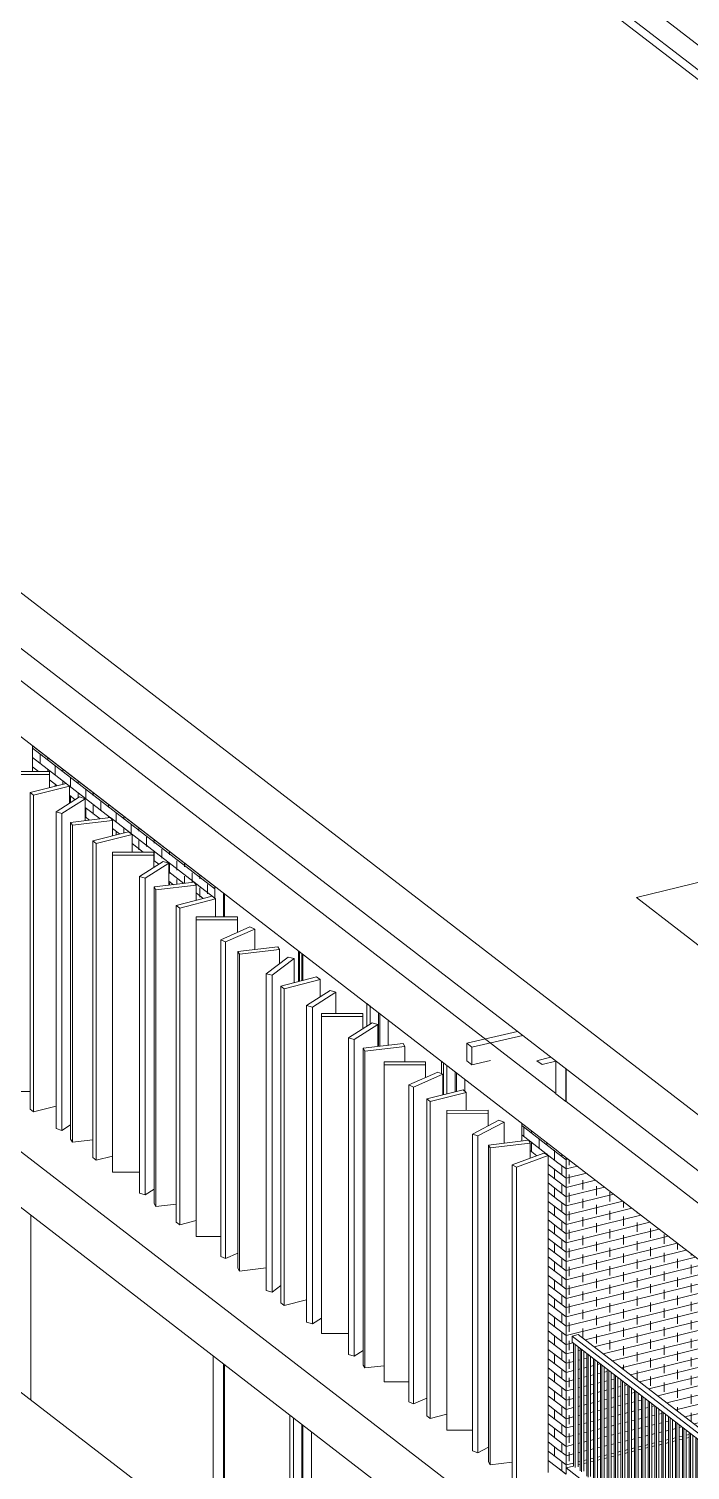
# Model space of a CAD drawing. Header units: metres. Extents: x 40 to 358, y -13 to 19.
# Drawn here: x 56.21 to 60.99, y -2.63 to 7.8 of the extents above; entities that cross this region are included whole.
import ezdxf

# ---------------------------------------------------------------- set-up
doc = ezdxf.new("R2010")
doc.units = ezdxf.units.M
for name, color, linetype, lineweight in [('A-BRND', 11, 'Continuous', 5), ('A-MURO', 113, 'Continuous', 9), ('A-MURO-ACHU', 111, 'Continuous', 9), ('A-PISO', 51, 'Continuous', 9), ('A-VENT-CORT', 52, 'Continuous', 5), ('A-VENT-CORT-MARC', 51, 'Continuous', 5), ('S-VIGA', 12, 'Continuous', 5)]:
    doc.layers.add(name, color=color, linetype=linetype, lineweight=lineweight)
pattern_1 = [(322.346, (60.067, -2.636), (-8.3e-05, 0.0670074), []), (90, (60.067, -2.636), (-0.055, 0.11), [0.067, -0.067])]
pattern_2 = [(322.346, (56.236, 0.319), (-8.3e-05, 0.0670074), []), (90, (56.236, 0.319), (-0.055, 0.11), [0.067, -0.067])]

# ---------------------------------------------------------------- blocks, each defined once
blk = doc.blocks.new('Panel de sistema - Vidrio-10-1633779-Axonometria')
at = {"layer": 'A-VENT-CORT'}
for p, q in [((57.618, -1.86), (57.618, -3.382)), ((57.626, -3.38), (57.626, -1.867)), ((57.618, -3.382), (57.626, -3.38)), ((57.618, -3.382), (58.099, -3.753)), ((58.099, -3.745), (57.626, -3.38))]:
    blk.add_line(p, q, dxfattribs=at)
blk = doc.blocks.new('Panel de sistema - Vidrio-10-1633780-Axonometria')
at = {"layer": 'A-VENT-CORT'}
for p, q in [((58.185, -2.298), (58.185, -3.819)), ((58.193, -3.817), (58.193, -2.305)), ((58.185, -3.819), (58.193, -3.817)), ((58.185, -3.819), (58.654, -4.182)), ((58.654, -4.173), (58.193, -3.817))]:
    blk.add_line(p, q, dxfattribs=at)
blk = doc.blocks.new('Panel de sistema - Vidrio-10-1532752-Axonometria')
at = {"layer": 'A-VENT-CORT'}
for p, q in [((59.294, 0.253), (59.294, 0.108)), ((59.303, 0.11), (59.303, 0.246))]:
    blk.add_line(p, q, dxfattribs=at)
blk = doc.blocks.new('Panel de sistema - Vidrio-10-1532753-Axonometria')
at = {"layer": 'A-VENT-CORT'}
for p, q in [((58.74, 0.681), (58.74, 0.437)), ((58.748, 0.438), (58.748, 0.674))]:
    blk.add_line(p, q, dxfattribs=at)
blk = doc.blocks.new('Panel de sistema - Vidrio-10-V5-Axonometria')
at = {"layer": 'A-VENT-CORT'}
for p, q in [((58.185, 1.109), (58.185, 0.913)), ((58.193, 0.915), (58.193, 1.103))]:
    blk.add_line(p, q, dxfattribs=at)
blk = doc.blocks.new('Panel de sistema - Vidrio-10-V6-Axonometria')
at = {"layer": 'A-VENT-CORT'}
for p, q in [((57.618, 1.547), (57.618, 1.376)), ((57.626, 1.376), (57.626, 1.54)), ((58.16, 0.907), (58.16, 1.128)), ((58.169, 1.122), (58.169, 0.909))]:
    blk.add_line(p, q, dxfattribs=at)
blk = doc.blocks.new('Railing - 20-V147-Axonometria')
at = {"layer": 'A-BRND'}
blk.add_line((62.417, -4.347), (62.417, -3.461), dxfattribs=at)
blk = doc.blocks.new('Railing - 20-V148-Axonometria')
at = {"layer": 'A-BRND'}
for p, q in [((62.368, -4.309), (62.368, -3.423)), ((62.378, -4.316), (62.378, -3.431)), ((62.395, -4.312), (62.395, -3.444))]:
    blk.add_line(p, q, dxfattribs=at)
blk = doc.blocks.new('Railing - 20-V149-Axonometria')
at = {"layer": 'A-BRND'}
for p, q in [((61.875, -3.928), (61.875, -3.044)), ((61.884, -3.936), (61.884, -3.05)), ((61.902, -3.932), (61.902, -3.063))]:
    blk.add_line(p, q, dxfattribs=at)
blk = doc.blocks.new('Railing - 20-V150-Axonometria')
at = {"layer": 'A-BRND'}
for p, q in [((60.543, -2.901), (60.543, -2.021)), ((60.553, -2.908), (60.553, -2.022)), ((60.57, -2.904), (60.57, -2.036))]:
    blk.add_line(p, q, dxfattribs=at)
blk = doc.blocks.new('Railing - 25-V151-Axonometria')
at = {"layer": 'A-BRND'}
for p, q in [((60.151, -2.601), (60.151, -1.713)), ((60.163, -2.61), (60.163, -1.722)), ((60.185, -2.605), (60.185, -1.739))]:
    blk.add_line(p, q, dxfattribs=at)
blk = doc.blocks.new('Railing - Railing-1327552-Axonometria')
for name, p in [('Railing - 25-V151-Axonometria', (0, 0)), ('Railing - 20-V148-Axonometria', (-2.17, 1.674)), ('Railing - 20-V148-Axonometria', (-2.121, 1.636)), ('Railing - 20-V148-Axonometria', (-2.072, 1.598)), ('Railing - 20-V148-Axonometria', (-2.022, 1.56)), ('Railing - 20-V148-Axonometria', (-1.973, 1.522)), ('Railing - 20-V148-Axonometria', (-1.924, 1.484)), ('Railing - 20-V148-Axonometria', (-1.874, 1.446)), ('Railing - 20-V150-Axonometria', (0, 0)), ('Railing - 20-V148-Axonometria', (-1.776, 1.37)), ('Railing - 20-V148-Axonometria', (-1.726, 1.332)), ('Railing - 20-V148-Axonometria', (-1.677, 1.294)), ('Railing - 20-V148-Axonometria', (-1.628, 1.256)), ('Railing - 20-V148-Axonometria', (-1.578, 1.218)), ('Railing - 20-V148-Axonometria', (-1.529, 1.18)), ('Railing - 20-V148-Axonometria', (-1.48, 1.142)), ('Railing - 20-V148-Axonometria', (-1.43, 1.104)), ('Railing - 20-V148-Axonometria', (-1.381, 1.066)), ('Railing - 20-V148-Axonometria', (-1.332, 1.028)), ('Railing - 20-V148-Axonometria', (-1.282, 0.989)), ('Railing - 20-V148-Axonometria', (-1.233, 0.951)), ('Railing - 20-V148-Axonometria', (-1.184, 0.913)), ('Railing - 20-V148-Axonometria', (-1.134, 0.875)), ('Railing - 20-V148-Axonometria', (-1.085, 0.837)), ('Railing - 20-V148-Axonometria', (-1.036, 0.799)), ('Railing - 20-V148-Axonometria', (-0.986, 0.761)), ('Railing - 20-V148-Axonometria', (-0.937, 0.723)), ('Railing - 20-V148-Axonometria', (-0.888, 0.685)), ('Railing - 20-V148-Axonometria', (-0.838, 0.647)), ('Railing - 20-V148-Axonometria', (-0.789, 0.609)), ('Railing - 20-V148-Axonometria', (-0.74, 0.571)), ('Railing - 20-V148-Axonometria', (-0.691, 0.533)), ('Railing - 20-V148-Axonometria', (-0.641, 0.495)), ('Railing - 20-V148-Axonometria', (-0.592, 0.457)), ('Railing - 20-V148-Axonometria', (-0.543, 0.419)), ('Railing - 20-V149-Axonometria', (0, 0)), ('Railing - 20-V148-Axonometria', (-0.444, 0.343)), ('Railing - 20-V148-Axonometria', (-0.395, 0.304)), ('Railing - 20-V148-Axonometria', (-0.345, 0.266)), ('Railing - 20-V148-Axonometria', (-0.296, 0.228)), ('Railing - 20-V148-Axonometria', (-0.247, 0.19)), ('Railing - 20-V148-Axonometria', (-0.197, 0.152)), ('Railing - 20-V148-Axonometria', (-0.148, 0.114)), ('Railing - 20-V148-Axonometria', (-0.099, 0.076)), ('Railing - 20-V148-Axonometria', (-0.049, 0.038)), ('Railing - 20-V148-Axonometria', (0, 0)), ('Railing - 20-V147-Axonometria', (0, 0))]:
    blk.add_blockref(name, p)
blk = doc.blocks.new('Top Rail Type - Top Rail_Internal_-1327664-Axonometria')
at = {"layer": 'A-BRND'}
for p, q in [((60.14, -1.659), (60.184, -1.648)), ((60.14, -1.704), (60.14, -1.659)), ((62.424, -3.421), (60.14, -1.659)), ((60.184, -1.648), (62.424, -3.377)), ((62.424, -3.466), (60.14, -1.704))]:
    blk.add_line(p, q, dxfattribs=at)
blk = doc.blocks.new('M_Glulam-Southern Pine - 76X140-1327849-Axonometria')
at = {"layer": 'S-VIGA'}
for p, q in [((59.746, 0.544), (59.379, 0.46)), ((59.414, 0.431), (59.379, 0.46)), ((59.379, 0.46), (59.379, 0.334)), ((59.414, 0.431), (59.783, 0.515)), ((59.414, 0.305), (59.414, 0.431)), ((59.379, 0.334), (59.414, 0.305)), ((59.549, 0.336), (59.414, 0.305))]:
    blk.add_line(p, q, dxfattribs=at)
blk = doc.blocks.new('M_Glulam-Southern Pine - 76X140-1409393-Axonometria')
at = {"layer": 'S-VIGA'}
for p, q in [((59.985, 0.359), (59.886, 0.334)), ((59.923, 0.306), (59.886, 0.334)), ((59.923, 0.306), (60.022, 0.33))]:
    blk.add_line(p, q, dxfattribs=at)
blk = doc.blocks.new('Montante rectangular - 50x150-V164-Axonometria')
at = {"layer": 'A-VENT-CORT-MARC'}
for p, q in [((58.654, 0.747), (58.679, 0.728)), ((58.654, 0.747), (58.654, 0.583)), ((58.679, 0.728), (58.679, 0.599)), ((58.809, 0.627), (58.809, 0.446))]:
    blk.add_line(p, q, dxfattribs=at)
blk = doc.blocks.new('Montante rectangular - 50x150-V165-Axonometria')
at = {"layer": 'A-VENT-CORT-MARC'}
for p, q in [((59.209, 0.319), (59.234, 0.3)), ((59.209, 0.319), (59.209, 0.087)), ((59.234, 0.3), (59.234, 0.093)), ((59.364, 0.199), (59.364, 0.112))]:
    blk.add_line(p, q, dxfattribs=at)
blk = doc.blocks.new('Montante rectangular - 50x150-V166-Axonometria')
at = {"layer": 'A-VENT-CORT-MARC'}
for p, q in [((58.099, -2.232), (58.099, -3.771)), ((58.124, -3.79), (58.124, -2.251)), ((58.254, -2.352), (58.254, -3.802)), ((58.185, -3.819), (58.168, -3.824)), ((58.254, -3.802), (58.185, -3.819))]:
    blk.add_line(p, q, dxfattribs=at)

msp = doc.modelspace()

# ---------------------------------------------------------------- hatches: boundary and pattern name
at = {"layer": 'A-MURO-ACHU', "lineweight": 5}
h = msp.add_hatch(dxfattribs=at)
h.set_pattern_fill('FP_4', color=256, style=0, pattern_type=2)
h.set_pattern_definition(pattern_2)
h.paths.add_polyline_path([(57.419, 1.494), (57.482, 1.511), (57.482, 1.651), (56.236, 2.612), (56.236, 2.427), (56.359, 2.427), (56.36, 2.312), (56.479, 2.341), (56.503, 2.322), (56.503, 2.196), (56.577, 2.243), (56.618, 2.23), (56.618, 2.072), (56.801, 2.093), (56.814, 2.071), (56.815, 1.962), (56.931, 1.991), (56.956, 1.972), (56.956, 1.843), (57.115, 1.843), (57.115, 1.734), (57.181, 1.775), (57.222, 1.763), (57.222, 1.604), (57.406, 1.626), (57.419, 1.605), (57.419, 1.505)], flags=0)
h = msp.add_hatch(dxfattribs=at)
h.set_pattern_fill('FP_4', color=256, style=0, pattern_type=2)
h.set_pattern_definition(pattern_2)
h.paths.add_polyline_path([(57.556, 1.509), (57.555, 1.594), (57.482, 1.651), (57.483, 1.511), (57.536, 1.524)], flags=0)
h = msp.add_hatch(dxfattribs=at)
h.set_pattern_fill('FP_2', color=256, style=0, pattern_type=2)
h.set_pattern_definition([(13.93, (66.686, -1.025), (-0.0001184, 0.06694017), []), (90, (66.686, -1.025), (-0.098, 0.043), [0.067, -0.067])])
h.paths.add_polyline_path([(60.097, -2.614), (60.151, -2.601), (60.149, -1.711), (60.14, -1.704), (60.14, -1.659), (60.184, -1.648), (61.11, -2.363), (62.301, -2.067), (60.097, -0.366), (60.097, -2.021)], flags=0)
h.paths.add_polyline_path([(60.185, -2.592), (60.198, -2.589), (60.198, -1.748), (60.185, -1.743), (60.185, -2.239)], flags=0)
h.paths.add_polyline_path([(60.225, -2.582), (60.247, -2.577), (60.247, -1.786), (60.225, -1.769), (60.225, -2.05)], flags=0)
h.paths.add_polyline_path([(60.274, -2.57), (60.296, -2.565), (60.296, -1.825), (60.274, -1.808), (60.274, -2.021)], flags=0)
h.paths.add_polyline_path([(60.324, -2.558), (60.346, -2.552), (60.346, -1.863), (60.324, -1.846), (60.324, -2.021)], flags=0)
h.paths.add_polyline_path([(60.373, -2.546), (60.395, -2.54), (60.395, -1.901), (60.373, -1.884), (60.373, -2.021)], flags=0)
h.paths.add_polyline_path([(60.422, -2.533), (60.444, -2.528), (60.444, -1.939), (60.422, -1.922), (60.422, -2.021)], flags=0)
h.paths.add_polyline_path([(60.472, -2.521), (60.494, -2.516), (60.494, -1.977), (60.472, -1.96), (60.472, -2.021)], flags=0)
h.paths.add_polyline_path([(60.521, -2.509), (60.543, -2.503), (60.543, -2.015), (60.521, -1.998), (60.521, -2.021)], flags=0)
h.paths.add_polyline_path([(60.57, -2.497), (60.592, -2.491), (60.592, -2.053), (60.57, -2.036), (60.57, -2.047)], flags=0)
h.paths.add_polyline_path([(60.619, -2.484), (60.642, -2.479), (60.642, -2.091), (60.619, -2.074), (60.619, -2.085)], flags=0)
h.paths.add_polyline_path([(60.669, -2.472), (60.691, -2.467), (60.691, -2.129), (60.669, -2.112), (60.669, -2.123)], flags=0)
h.paths.add_polyline_path([(60.718, -2.46), (60.74, -2.455), (60.74, -2.167), (60.718, -2.15), (60.718, -2.161)], flags=0)
h.paths.add_polyline_path([(60.767, -2.448), (60.79, -2.442), (60.79, -2.205), (60.767, -2.188), (60.767, -2.199)], flags=0)
h.paths.add_polyline_path([(60.817, -2.436), (60.839, -2.43), (60.839, -2.243), (60.817, -2.226), (60.817, -2.237)], flags=0)
h.paths.add_polyline_path([(60.866, -2.423), (60.888, -2.418), (60.888, -2.281), (60.866, -2.264), (60.866, -2.276)], flags=0)
h.paths.add_polyline_path([(60.915, -2.411), (60.937, -2.406), (60.937, -2.319), (60.915, -2.302), (60.915, -2.314)], flags=0)
h.paths.add_polyline_path([(60.965, -2.399), (60.987, -2.393), (60.987, -2.357), (60.965, -2.34), (60.965, -2.352)], flags=0)
h.paths.add_polyline_path([(61.014, -2.387), (61.022, -2.385), (61.014, -2.378)], flags=0)
h.paths.add_polyline_path([(62.931, -0.281), (65.069, 0.297), (62.884, -0.245), (62.896, -0.254)], flags=0)
h.paths.add_polyline_path([(64.131, -0.124), (66.621, 0.495), (66.621, 0.545), (64.46, -0.035)], flags=0)
h.paths.add_polyline_path([(62.584, -0.013), (66.621, 1.075), (66.621, 1.252), (66.458, 1.212), (66.466, 1.207), (66.466, 1.081), (62.575, -0.006)], flags=0)
h.paths.add_polyline_path([(63.661, 0.112), (66.621, 0.846), (66.621, 0.907), (63.858, 0.165)], flags=0)
h.paths.add_polyline_path([(62.417, 0.116), (65.359, 0.939), (63.578, 0.495), (62.37, 0.152)], flags=0)
h = msp.add_hatch(dxfattribs=at)
h.set_pattern_fill('FP_3', color=256, style=0, pattern_type=2)
h.set_pattern_definition(pattern_1)
h.paths.add_polyline_path([(60.038, -2.613), (60.038, -0.32), (59.776, -0.119), (59.776, -0.248), (59.824, -0.242), (59.837, -0.263), (59.837, -0.372), (59.935, -0.336), (59.968, -0.353), (59.968, -2.559)], flags=0)
h = msp.add_hatch(dxfattribs=at)
h.set_pattern_fill('FP_3', color=256, style=0, pattern_type=2)
h.set_pattern_definition(pattern_1)
h.paths.add_polyline_path([(60.097, -2.659), (60.097, -0.366), (60.038, -0.32), (60.038, -2.614)], flags=0)

# ---------------------------------------------------------------- linework, layer by layer
at = {"layer": 'A-MURO'}
for p, q in [((74.356, -2.579), (59.718, 8.715)), ((59.718, 8.535), (74.356, -2.759)), ((57.556, 1.594), (56.236, 2.612)), ((56.236, 2.612), (56.236, 2.427)), ((56.236, 2.612), (56.237, 2.612)), ((56.059, 2.427), (56.359, 2.427)), ((56.36, 2.405), (56.06, 2.405)), ((56.359, 2.427), (56.36, 2.405)), ((56.36, 2.312), (56.36, 2.405)), ((56.218, 2.276), (56.479, 2.341)), ((56.503, 2.322), (56.242, 2.257)), ((56.479, 2.341), (56.503, 2.322)), ((56.503, 2.196), (56.503, 2.322)), ((56.218, -0.017), (56.218, 2.276)), ((56.218, 2.276), (56.242, 2.257)), ((56.242, 2.257), (56.242, -0.036)), ((56.406, 2.135), (56.577, 2.243)), ((56.618, 2.23), (56.447, 2.122)), ((56.577, 2.243), (56.618, 2.23)), ((56.618, 2.072), (56.618, 2.23)), ((56.406, -0.158), (56.406, 2.135)), ((56.406, 2.135), (56.447, 2.122)), ((56.447, 2.122), (56.447, -0.171)), ((56.512, 2.059), (56.801, 2.093)), ((56.801, 2.093), (56.814, 2.072)), ((56.512, -0.234), (56.512, 2.059)), ((56.512, 2.059), (56.525, 2.038)), ((56.814, 2.072), (56.525, 2.038)), ((56.525, 2.038), (56.525, -0.255)), ((56.672, 1.925), (56.931, 1.991)), ((56.814, 1.962), (56.814, 2.072)), ((56.931, 1.991), (56.956, 1.972)), ((56.672, -0.368), (56.672, 1.925)), ((56.672, 1.925), (56.697, 1.906)), ((56.956, 1.972), (56.697, 1.906)), ((56.697, 1.906), (56.697, -0.387)), ((56.956, 1.843), (56.956, 1.972)), ((56.815, -0.45), (56.815, 1.843)), ((56.815, 1.843), (57.115, 1.843)), ((56.815, 1.843), (56.815, 1.821)), ((57.115, 1.821), (56.815, 1.821)), ((56.815, 1.821), (56.815, -0.472)), ((57.01, 1.668), (57.181, 1.775)), ((57.115, 1.843), (57.115, 1.821)), ((57.115, 1.734), (57.115, 1.821)), ((57.181, 1.775), (57.222, 1.763)), ((57.222, 1.763), (57.051, 1.655)), ((57.222, 1.604), (57.222, 1.763)), ((57.01, -0.625), (57.01, 1.668)), ((57.01, 1.668), (57.051, 1.655)), ((57.051, 1.655), (57.051, -0.638)), ((57.116, 1.592), (57.406, 1.626)), ((57.116, -0.701), (57.116, 1.592)), ((57.116, 1.592), (57.129, 1.571)), ((57.419, 1.605), (57.129, 1.571)), ((57.129, 1.571), (57.129, -0.722)), ((57.406, 1.626), (57.419, 1.605)), ((57.419, 1.494), (57.419, 1.605)), ((57.557, 1.594), (57.556, 1.594)), ((57.556, 1.594), (57.556, 1.509)), ((57.276, 1.458), (57.536, 1.524)), ((57.561, 1.505), (57.302, 1.439)), ((57.536, 1.524), (57.561, 1.505)), ((57.561, 1.376), (57.561, 1.505)), ((57.276, -0.835), (57.276, 1.458)), ((57.276, 1.458), (57.302, 1.439)), ((57.302, 1.439), (57.302, -0.854)), ((57.42, -0.917), (57.42, 1.376)), ((57.42, 1.376), (57.72, 1.376)), ((57.42, 1.376), (57.42, 1.354)), ((57.72, 1.376), (57.72, 1.354)), ((57.72, 1.354), (57.42, 1.354)), ((57.42, 1.354), (57.42, -0.939)), ((57.598, 1.209), (57.809, 1.302)), ((57.844, 1.287), (57.633, 1.194)), ((57.72, 1.263), (57.72, 1.354)), ((57.809, 1.302), (57.844, 1.287)), ((57.844, 1.139), (57.844, 1.287)), ((57.598, -1.084), (57.598, 1.209)), ((57.598, 1.209), (57.633, 1.194)), ((57.633, 1.194), (57.633, -1.099)), ((57.721, 1.125), (58.01, 1.159)), ((58.01, 1.159), (58.023, 1.138)), ((57.721, -1.168), (57.721, 1.125)), ((57.721, 1.125), (57.734, 1.104)), ((58.023, 1.138), (57.734, 1.104)), ((57.734, 1.104), (57.734, -1.189)), ((57.927, 0.963), (58.085, 1.084)), ((58.129, 1.073), (57.97, 0.952)), ((58.023, 1.037), (58.023, 1.138)), ((58.085, 1.084), (58.129, 1.073)), ((58.129, 0.899), (58.129, 1.073)), ((57.927, -1.33), (57.927, 0.963)), ((57.927, 0.963), (57.97, 0.952)), ((57.97, 0.952), (57.97, -1.341)), ((58.032, 0.874), (58.291, 0.94)), ((58.291, 0.94), (58.317, 0.921)), ((58.032, -1.419), (58.032, 0.874)), ((58.032, 0.874), (58.057, 0.855)), ((58.317, 0.921), (58.057, 0.855)), ((58.057, 0.855), (58.057, -1.438)), ((58.219, 0.733), (58.39, 0.841)), ((58.317, 0.795), (58.317, 0.921)), ((58.39, 0.841), (58.432, 0.829)), ((58.219, -1.56), (58.219, 0.733)), ((58.219, 0.733), (58.261, 0.721)), ((58.432, 0.829), (58.261, 0.721)), ((58.432, 0.675), (58.432, 0.829)), ((58.261, 0.721), (58.261, -1.572)), ((58.327, -1.618), (58.327, 0.675)), ((58.327, 0.675), (58.627, 0.675)), ((58.327, 0.675), (58.327, 0.653)), ((58.627, 0.654), (58.327, 0.653)), ((58.327, 0.653), (58.327, -1.64)), ((58.627, 0.675), (58.627, 0.654)), ((58.627, 0.566), (58.627, 0.654)), ((58.522, 0.5), (58.693, 0.608)), ((58.734, 0.595), (58.563, 0.487)), ((58.693, 0.608), (58.734, 0.595)), ((58.734, 0.437), (58.734, 0.595)), ((58.522, -1.793), (58.522, 0.5)), ((58.522, 0.5), (58.563, 0.487)), ((58.563, 0.487), (58.563, -1.806)), ((58.628, 0.424), (58.917, 0.458)), ((58.628, -1.869), (58.628, 0.424)), ((58.628, 0.424), (58.641, 0.403)), ((58.93, 0.437), (58.641, 0.403)), ((58.917, 0.458), (58.93, 0.437)), ((58.93, 0.325), (58.93, 0.437)), ((58.641, 0.403), (58.641, -1.89)), ((58.78, -1.969), (58.78, 0.325)), ((58.78, 0.325), (59.08, 0.325)), ((58.78, 0.325), (58.78, 0.303)), ((59.08, 0.325), (59.08, 0.303)), ((59.196, 0.24), (59.196, 0.329)), ((60.022, 0.095), (60.022, 0.331)), ((59.08, 0.303), (58.78, 0.303)), ((58.78, 0.303), (58.78, -1.99)), ((58.958, 0.158), (59.169, 0.251)), ((59.205, 0.236), (58.993, 0.143)), ((59.08, 0.212), (59.08, 0.303)), ((59.169, 0.251), (59.205, 0.236)), ((59.205, 0.086), (59.205, 0.236)), ((60.096, 0.274), (60.096, 0.038)), ((60.097, 0.273), (60.097, 0.039)), ((56.06, 0.112), (56.218, 0.112)), ((58.958, -2.135), (58.958, 0.158)), ((58.958, 0.158), (58.993, 0.143)), ((58.993, 0.143), (58.993, -2.15)), ((59.09, 0.057), (59.351, 0.122)), ((59.351, 0.122), (59.375, 0.103)), ((56.242, -0.036), (56.406, 0.005)), ((59.09, -2.236), (59.09, 0.057)), ((59.09, 0.057), (59.114, 0.038)), ((59.375, 0.103), (59.114, 0.038)), ((59.114, 0.038), (59.114, -2.255)), ((59.375, -0.026), (59.375, 0.103)), ((60.096, 0.038), (60.022, 0.095)), ((60.096, 0.038), (60.097, 0.039)), ((56.242, -0.036), (56.218, -0.017)), ((59.233, -0.026), (59.533, -0.025)), ((59.233, -2.319), (59.233, -0.026)), ((59.233, -0.026), (59.234, -0.048)), ((59.534, -0.047), (59.234, -0.048)), ((59.234, -0.048), (59.234, -2.341)), ((59.42, -0.197), (59.611, -0.096)), ((59.533, -0.025), (59.534, -0.047)), ((59.534, -0.137), (59.534, -0.047)), ((59.611, -0.096), (59.65, -0.11)), ((56.447, -0.171), (56.406, -0.158)), ((56.447, -0.171), (56.512, -0.13)), ((59.42, -2.49), (59.42, -0.197)), ((59.42, -0.197), (59.458, -0.211)), ((59.65, -0.11), (59.458, -0.211)), ((59.65, -0.263), (59.65, -0.11)), ((59.776, -0.119), (59.776, -0.248)), ((56.525, -0.255), (56.512, -0.234)), ((56.525, -0.255), (56.672, -0.238)), ((59.458, -0.211), (59.458, -2.504)), ((59.535, -0.277), (59.824, -0.242)), ((59.535, -2.57), (59.535, -0.277)), ((59.535, -0.277), (59.548, -0.298)), ((59.837, -0.263), (59.548, -0.298)), ((59.548, -0.298), (59.548, -2.591)), ((59.824, -0.242), (59.837, -0.263)), ((59.837, -0.372), (59.837, -0.263)), ((56.697, -0.387), (56.672, -0.368)), ((56.697, -0.387), (56.815, -0.357)), ((59.706, -0.421), (59.935, -0.336)), ((59.968, -0.353), (59.739, -0.438)), ((59.935, -0.336), (59.968, -0.353)), ((59.968, -2.646), (59.968, -0.353)), ((60.043, -0.325), (60.038, -0.32)), ((60.097, -0.366), (60.097, -2.614)), ((56.815, -0.472), (56.815, -0.45)), ((56.815, -0.472), (57.01, -0.472)), ((59.706, -2.714), (59.706, -0.421)), ((59.706, -0.421), (59.739, -0.438)), ((59.739, -0.438), (59.739, -2.731)), ((57.051, -0.638), (57.01, -0.625)), ((57.051, -0.638), (57.116, -0.597)), ((57.129, -0.722), (57.116, -0.701)), ((57.129, -0.722), (57.276, -0.705)), ((56.224, -0.785), (56.224, -2.122)), ((57.302, -0.854), (57.42, -0.824)), ((57.302, -0.854), (57.276, -0.835)), ((57.42, -0.939), (57.42, -0.917)), ((57.42, -0.939), (57.598, -0.939)), ((57.633, -1.099), (57.598, -1.084)), ((57.633, -1.099), (57.721, -1.06)), ((57.734, -1.189), (57.721, -1.168)), ((57.734, -1.189), (57.927, -1.166)), ((57.97, -1.341), (57.927, -1.33)), ((57.97, -1.341), (58.032, -1.294)), ((58.057, -1.438), (58.032, -1.419)), ((58.057, -1.438), (58.219, -1.396)), ((58.261, -1.572), (58.219, -1.56)), ((58.261, -1.572), (58.327, -1.53)), ((58.327, -1.64), (58.327, -1.618)), ((58.327, -1.64), (58.522, -1.64)), ((58.563, -1.806), (58.628, -1.765)), ((57.544, -3.355), (57.544, -1.803)), ((58.563, -1.806), (58.522, -1.793)), ((58.641, -1.89), (58.628, -1.869)), ((58.641, -1.89), (58.78, -1.874)), ((58.78, -1.99), (58.78, -1.969)), ((58.78, -1.99), (58.958, -1.99)), ((58.993, -2.15), (58.958, -2.135)), ((58.993, -2.15), (59.09, -2.108)), ((59.114, -2.255), (59.09, -2.236)), ((59.114, -2.255), (59.234, -2.225)), ((59.234, -2.341), (59.233, -2.319)), ((59.234, -2.341), (59.42, -2.34)), ((59.458, -2.504), (59.42, -2.49)), ((59.458, -2.504), (59.535, -2.463)), ((59.548, -2.591), (59.535, -2.57)), ((59.548, -2.591), (59.706, -2.572)), ((59.968, -2.559), (60.097, -2.659))]:
    msp.add_line(p, q, dxfattribs=at)
at = {"layer": 'A-PISO'}
for p, q in [((47.28, 10.567), (67.808, -5.272)), ((75.159, -3.449), (57.009, 10.555)), ((67.586, -5.505), (47.28, 10.163)), ((48.198, 9.22), (60.022, 0.096)), ((60.038, -0.32), (48.198, 8.815)), ((47.28, 6.521), (67.808, -9.319)), ((67.808, -9.723), (47.28, 6.116)), ((57.127, -2.819), (46.607, 5.298)), ((60.606, 1.514), (66.491, 2.973)), ((63.242, -0.521), (60.606, 1.514)), ((60.097, 0.039), (67.586, -5.74)), ((67.586, -6.145), (60.043, -0.325)), ((60.987, -2.393), (60.965, -2.399)), ((60.543, -2.503), (60.521, -2.509)), ((60.592, -2.491), (60.57, -2.497)), ((60.642, -2.479), (60.619, -2.484)), ((60.691, -2.467), (60.669, -2.472)), ((60.74, -2.455), (60.718, -2.46)), ((60.79, -2.442), (60.767, -2.448)), ((60.839, -2.43), (60.817, -2.436)), ((60.888, -2.418), (60.866, -2.423)), ((60.937, -2.406), (60.915, -2.411)), ((60.151, -2.601), (60.097, -2.614)), ((60.198, -2.589), (60.185, -2.592)), ((60.247, -2.577), (60.225, -2.582)), ((60.296, -2.565), (60.274, -2.57)), ((60.346, -2.552), (60.324, -2.558)), ((60.395, -2.54), (60.373, -2.546)), ((60.444, -2.528), (60.422, -2.533)), ((60.494, -2.516), (60.472, -2.521)), ((60.097, -2.614), (62.424, -4.41)), ((60.097, -2.614), (60.097, -2.659))]:
    msp.add_line(p, q, dxfattribs=at)

# ---------------------------------------------------------------- block references
at = {"layer": 'A-BRND'}
for name in ['Top Rail Type - Top Rail_Internal_-1327664-Axonometria', 'Railing - Railing-1327552-Axonometria']:
    msp.add_blockref(name, (0, 0), dxfattribs=at)
at = {"layer": 'A-VENT-CORT'}
for name in ['Panel de sistema - Vidrio-10-V6-Axonometria', 'Panel de sistema - Vidrio-10-V5-Axonometria', 'Panel de sistema - Vidrio-10-1532753-Axonometria', 'Panel de sistema - Vidrio-10-1532752-Axonometria', 'Panel de sistema - Vidrio-10-1633779-Axonometria', 'Panel de sistema - Vidrio-10-1633780-Axonometria']:
    msp.add_blockref(name, (0, 0), dxfattribs=at)
at = {"layer": 'A-VENT-CORT-MARC'}
for name in ['Montante rectangular - 50x150-V164-Axonometria', 'Montante rectangular - 50x150-V165-Axonometria', 'Montante rectangular - 50x150-V166-Axonometria']:
    msp.add_blockref(name, (0, 0), dxfattribs=at)
at = {"layer": 'S-VIGA'}
for name in ['M_Glulam-Southern Pine - 76X140-1327849-Axonometria', 'M_Glulam-Southern Pine - 76X140-1409393-Axonometria']:
    msp.add_blockref(name, (0, 0), dxfattribs=at)

doc.saveas('drawing.dxf')
